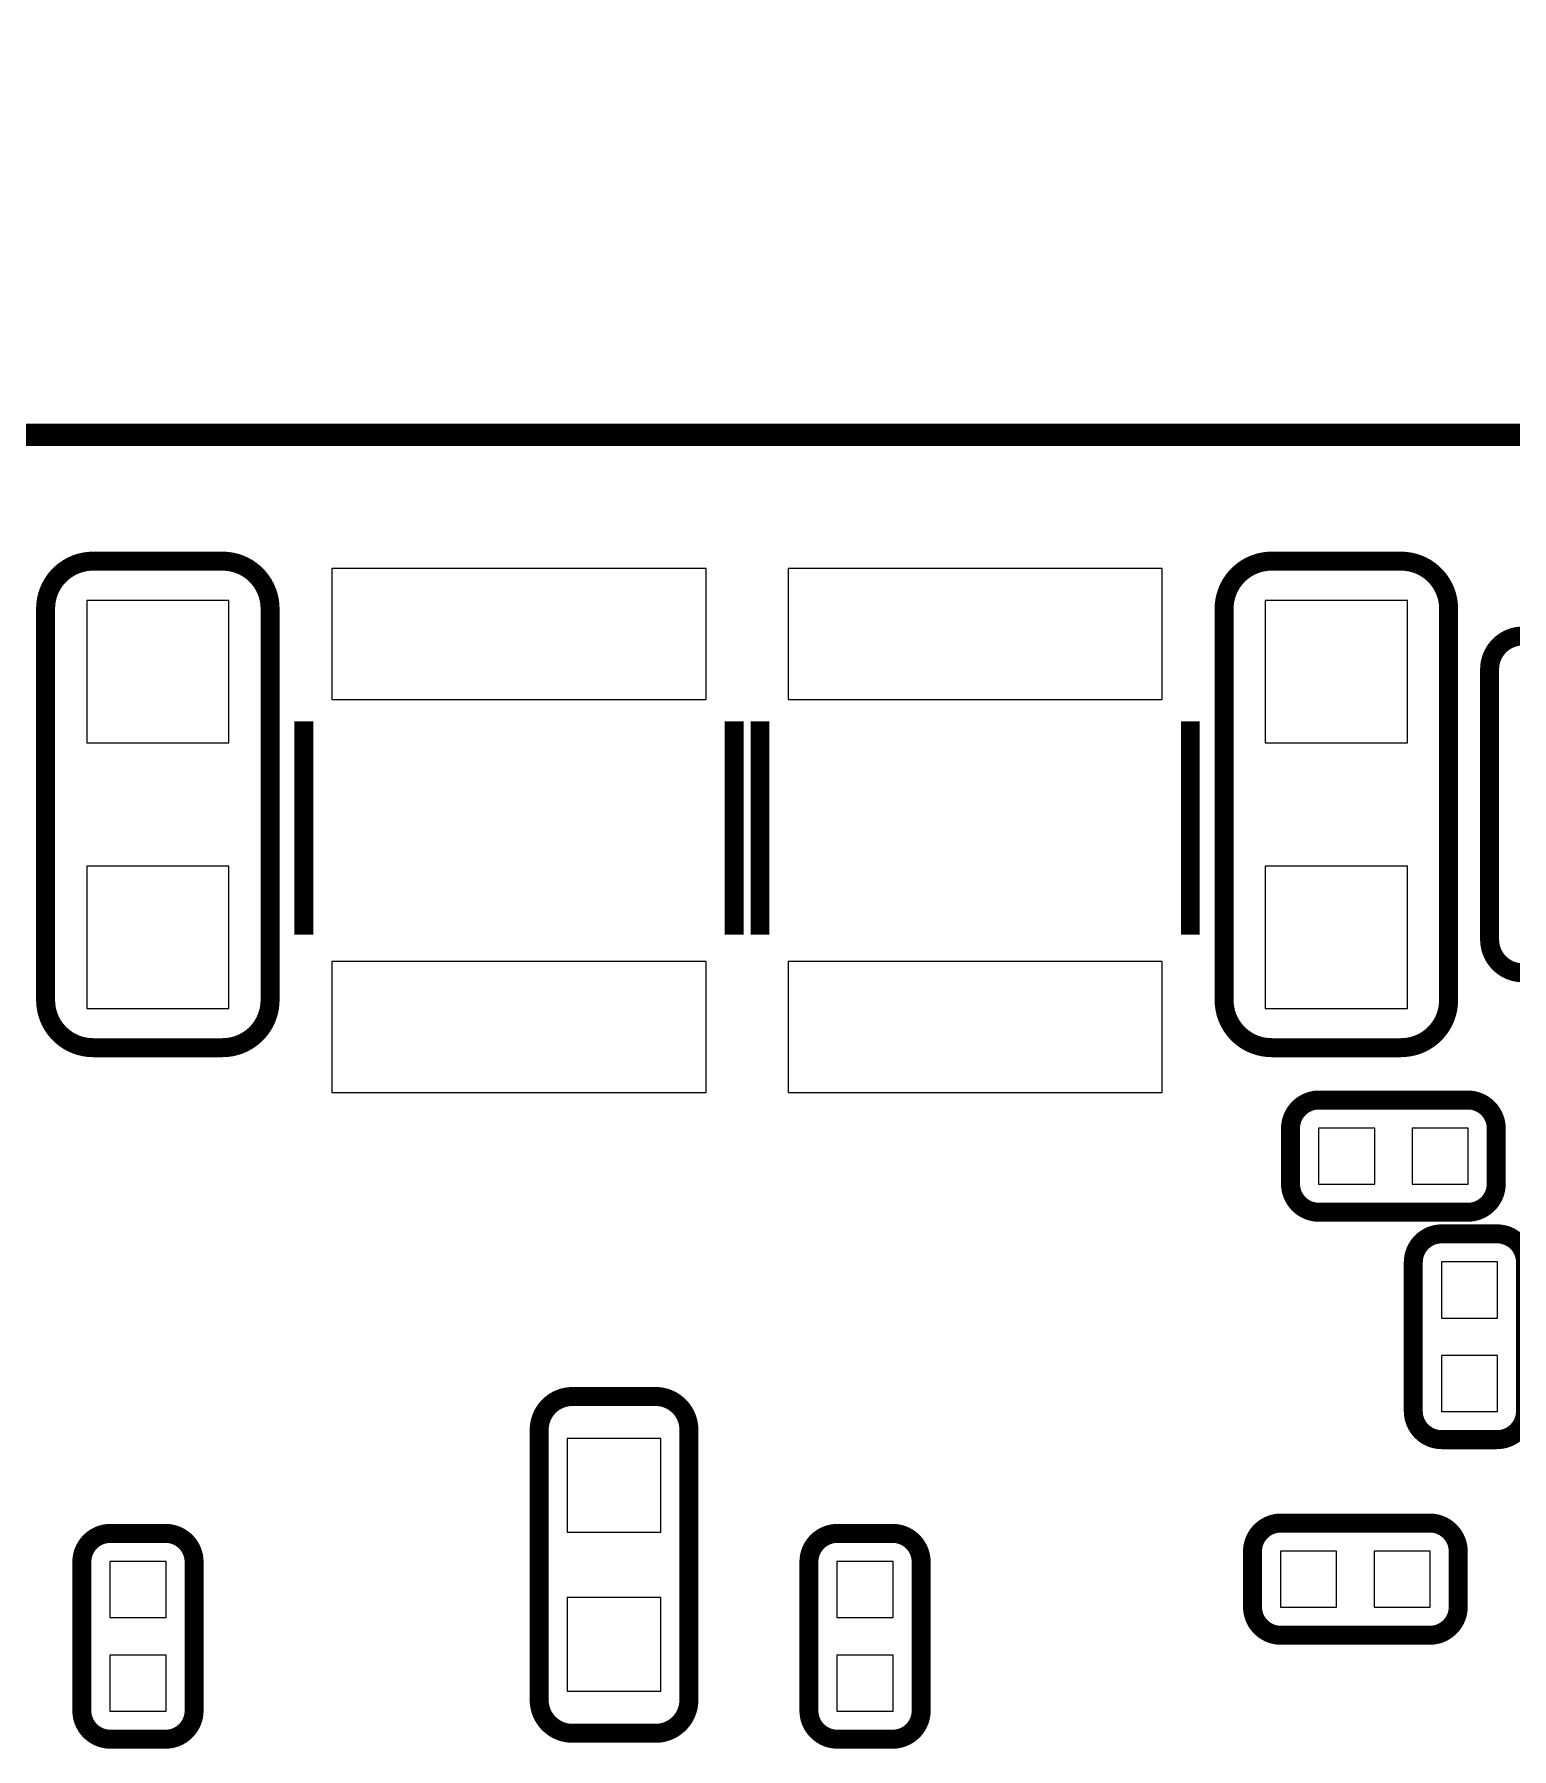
# Model space of a CAD drawing. Extents: x 49.7 to 79.7, y 45.3 to 110.3.
# Drawn here: x 60.4 to 68.3, y 90.05 to 99.21 of the extents above; entities that cross this region are included whole.
import ezdxf

# ---------------------------------------------------------------- set-up
doc = ezdxf.new("R2010")
doc.units = 0
doc.layers.add('PG_NEW-SILK-BOTTOM', color=4, linetype='CONTINUOUS')
doc.layers.add('PIN_BOTTOM', color=12, linetype='CONTINUOUS')

msp = doc.modelspace()

# ---------------------------------------------------------------- linework, layer by layer
at = {"layer": 'PG_NEW-SILK-BOTTOM'}
for points, const_width in [([(59.076336, 103.122222), (59.076336, 97.072196), (70.326504, 97.072196), (70.326504, 103.122222), (59.076336, 103.122222)], 0.119888), ([(61.841888, 95.542354), (61.841888, 94.40164)], 0.100076), ([(64.142112, 95.542354), (64.142112, 94.40164)], 0.100076), ([(64.280288, 95.542354), (64.280288, 94.40164)], 0.100076), ([(66.580512, 95.542354), (66.580512, 94.40164)], 0.100076)]:
    msp.add_lwpolyline(points, dxfattribs=dict(at, const_width=const_width))
at = {"layer": 'PG_NEW-SILK-BOTTOM', "const_width": 0.1016}
for points in [[(61.407548, 96.397572), (60.715652, 96.397572, 0.414275), (60.461652, 96.143572), (60.461652, 94.051628, 0.414275), (60.715652, 93.797628), (61.407548, 93.797628, 0.414275), (61.661548, 94.051628), (61.661548, 96.143572, 0.414275), (61.407548, 96.397572)], [(67.706748, 96.397572), (67.014852, 96.397572, 0.414275), (66.760852, 96.143572), (66.760852, 94.051628, 0.414275), (67.014852, 93.797628), (67.706748, 93.797628, 0.414275), (67.960748, 94.051628), (67.960748, 96.143572, 0.414275), (67.706748, 96.397572)], [(68.80225, 95.997522), (68.35775, 95.997522, 0.414244), (68.17995, 95.819722), (68.17995, 94.375478, 0.414244), (68.35775, 94.197678), (68.80225, 94.197678, 0.414244), (68.98005, 94.375478), (68.98005, 95.819722, 0.414244), (68.80225, 95.997522)], [(67.11569, 93.365574), (67.11569, 93.070426, 0.414362), (67.26809, 92.918026), (68.06311, 92.918026, 0.414362), (68.21551, 93.070426), (68.21551, 93.365574, 0.414362), (68.06311, 93.517974), (67.26809, 93.517974, 0.414362), (67.11569, 93.365574)], [(67.924426, 91.70289), (68.219574, 91.70289, 0.413874), (68.371974, 91.855036), (68.371974, 92.650564, 0.413874), (68.219574, 92.80271), (67.924426, 92.80271, 0.413874), (67.772026, 92.650564), (67.772026, 91.855036, 0.413874), (67.924426, 91.70289)], [(63.72225, 91.933522), (63.27775, 91.933522, 0.414244), (63.09995, 91.755722), (63.09995, 90.311478, 0.414244), (63.27775, 90.133678), (63.72225, 90.133678, 0.414244), (63.90005, 90.311478), (63.90005, 91.755722, 0.414244), (63.72225, 91.933522)], [(60.807854, 90.102182), (61.103002, 90.102182, 0.414362), (61.255402, 90.254582), (61.255402, 91.049602, 0.414362), (61.103002, 91.202002), (60.807854, 91.202002, 0.414362), (60.655454, 91.049602), (60.655454, 90.254582, 0.414362), (60.807854, 90.102182)], [(64.989202, 91.202002), (64.694054, 91.202002, 0.414362), (64.541654, 91.049602), (64.541654, 90.254582, 0.414362), (64.694054, 90.102182), (64.989202, 90.102182, 0.414362), (65.141602, 90.254582), (65.141602, 91.049602, 0.414362), (64.989202, 91.202002)], [(66.91249, 91.104974), (66.91249, 90.809826, 0.414362), (67.06489, 90.657426), (67.85991, 90.657426, 0.414362), (68.01231, 90.809826), (68.01231, 91.104974, 0.414362), (67.85991, 91.257374), (67.06489, 91.257374, 0.414362), (66.91249, 91.104974)]]:
    msp.add_lwpolyline(points, format="xyb", dxfattribs=at)
at = {"layer": 'PIN_BOTTOM'}
for points in [[(63.991998, 96.357948), (61.992002, 96.357948), (61.992002, 95.657924), (63.991998, 95.657924)], [(66.430398, 96.357948), (64.430402, 96.357948), (64.430402, 95.657924), (66.430398, 95.657924)], [(61.441584, 95.427546), (61.441584, 96.187514), (60.681616, 96.187514), (60.681616, 95.427546)], [(67.740784, 95.427546), (67.740784, 96.187514), (66.980816, 96.187514), (66.980816, 95.427546)], [(61.441584, 94.007686), (61.441584, 94.767654), (60.681616, 94.767654), (60.681616, 94.007686)], [(67.740784, 94.007686), (67.740784, 94.767654), (66.980816, 94.767654), (66.980816, 94.007686)], [(63.991998, 94.257876), (61.992002, 94.257876), (61.992002, 93.557852), (63.991998, 93.557852)], [(66.430398, 94.257876), (64.430402, 94.257876), (64.430402, 93.557852), (66.430398, 93.557852)], [(67.265677, 93.367987), (67.265677, 93.068013), (67.565651, 93.068013), (67.565651, 93.367987)], [(67.765549, 93.367987), (67.765549, 93.068013), (68.065523, 93.068013), (68.065523, 93.367987)], [(67.922013, 92.352749), (68.221987, 92.352749), (68.221987, 92.652723), (67.922013, 92.652723)], [(67.922013, 91.852877), (68.221987, 91.852877), (68.221987, 92.152851), (67.922013, 92.152851)], [(63.750063, 91.708605), (63.249937, 91.708605), (63.249937, 91.208479), (63.750063, 91.208479)], [(67.062477, 91.107387), (67.062477, 90.807413), (67.362451, 90.807413), (67.362451, 91.107387)], [(67.562349, 91.107387), (67.562349, 90.807413), (67.862323, 90.807413), (67.862323, 91.107387)], [(60.805441, 90.752041), (61.105415, 90.752041), (61.105415, 91.052015), (60.805441, 91.052015)], [(64.991615, 91.052015), (64.691641, 91.052015), (64.691641, 90.752041), (64.991615, 90.752041)], [(63.750063, 90.858721), (63.249937, 90.858721), (63.249937, 90.358595), (63.750063, 90.358595)], [(60.805441, 90.252169), (61.105415, 90.252169), (61.105415, 90.552143), (60.805441, 90.552143)], [(64.991615, 90.552143), (64.691641, 90.552143), (64.691641, 90.252169), (64.991615, 90.252169)]]:
    msp.add_lwpolyline(points, close=True, dxfattribs=at)

doc.saveas('drawing.dxf')
